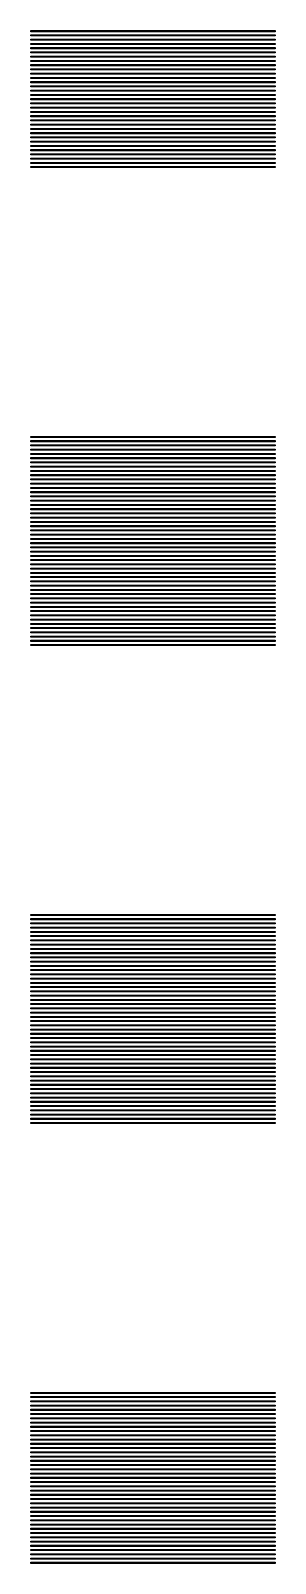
# Model space of a CAD drawing. Extents: x 40 to 187, y -3 to 150.
# Drawn here: x 150.68 to 153.03, y 20.07 to 34.82 of the extents above; entities that cross this region are included whole.
import ezdxf

# ---------------------------------------------------------------- set-up
doc = ezdxf.new("R2010")
doc.units = 0

msp = doc.modelspace()

# ---------------------------------------------------------------- linework, layer by layer
for p, q in [((150.68, 34.8144), (150.68, 34.8246)), ((150.68, 34.8246), (153.032, 34.8246)), ((153.032, 34.8246), (153.032, 34.8144)), ((153.032, 34.8144), (150.68, 34.8144)), ((150.68, 34.7735), (150.68, 34.7837)), ((150.68, 34.7837), (153.032, 34.7837)), ((153.032, 34.7735), (150.68, 34.7735)), ((150.68, 34.7326), (150.68, 34.7428)), ((150.68, 34.7428), (153.032, 34.7428)), ((153.032, 34.7326), (150.68, 34.7326)), ((150.68, 34.6917), (150.68, 34.7019)), ((150.68, 34.7019), (153.032, 34.7019)), ((153.032, 34.6917), (150.68, 34.6917)), ((153.032, 34.7837), (153.032, 34.7735)), ((153.032, 34.7428), (153.032, 34.7326)), ((153.032, 34.7019), (153.032, 34.6917)), ((150.68, 34.6508), (150.68, 34.661)), ((150.68, 34.661), (153.032, 34.661)), ((153.032, 34.6508), (150.68, 34.6508)), ((150.68, 34.6099), (150.68, 34.6201)), ((150.68, 34.6201), (153.032, 34.6201)), ((153.032, 34.6099), (150.68, 34.6099)), ((150.68, 34.569), (150.68, 34.5792)), ((150.68, 34.5792), (153.032, 34.5792)), ((153.032, 34.569), (150.68, 34.569)), ((150.68, 34.5281), (150.68, 34.5383)), ((150.68, 34.5383), (153.032, 34.5383)), ((153.032, 34.661), (153.032, 34.6508)), ((153.032, 34.6201), (153.032, 34.6099)), ((153.032, 34.5792), (153.032, 34.569)), ((153.032, 34.5383), (153.032, 34.5281)), ((153.032, 34.5281), (150.68, 34.5281)), ((150.68, 34.4872), (150.68, 34.4974)), ((150.68, 34.4974), (153.032, 34.4974)), ((153.032, 34.4872), (150.68, 34.4872)), ((150.68, 34.4463), (150.68, 34.4565)), ((150.68, 34.4565), (153.032, 34.4565)), ((153.032, 34.4463), (150.68, 34.4463)), ((150.68, 34.4054), (150.68, 34.4156)), ((150.68, 34.4156), (153.032, 34.4156)), ((153.032, 34.4054), (150.68, 34.4054)), ((153.032, 34.4974), (153.032, 34.4872)), ((153.032, 34.4565), (153.032, 34.4463)), ((153.032, 34.4156), (153.032, 34.4054)), ((150.68, 34.3645), (150.68, 34.3747)), ((150.68, 34.3747), (153.032, 34.3747)), ((153.032, 34.3645), (150.68, 34.3645)), ((150.68, 34.3236), (150.68, 34.3338)), ((150.68, 34.3338), (153.032, 34.3338)), ((153.032, 34.3236), (150.68, 34.3236)), ((150.68, 34.2827), (150.68, 34.2929)), ((150.68, 34.2929), (153.032, 34.2929)), ((153.032, 34.2827), (150.68, 34.2827)), ((150.68, 34.2418), (150.68, 34.252)), ((150.68, 34.252), (153.032, 34.252)), ((153.032, 34.2418), (150.68, 34.2418)), ((153.032, 34.3747), (153.032, 34.3645)), ((153.032, 34.3338), (153.032, 34.3236)), ((153.032, 34.2929), (153.032, 34.2827)), ((153.032, 34.252), (153.032, 34.2418)), ((150.68, 34.2009), (150.68, 34.2111)), ((150.68, 34.2111), (153.032, 34.2111)), ((153.032, 34.2009), (150.68, 34.2009)), ((150.68, 34.16), (150.68, 34.1702)), ((150.68, 34.1702), (153.032, 34.1702)), ((153.032, 34.16), (150.68, 34.16)), ((150.68, 34.119), (150.68, 34.1293)), ((150.68, 34.1293), (153.032, 34.1293)), ((153.032, 34.119), (150.68, 34.119)), ((150.68, 34.0782), (150.68, 34.0884)), ((150.68, 34.0884), (153.032, 34.0884)), ((153.032, 34.2111), (153.032, 34.2009)), ((153.032, 34.1702), (153.032, 34.16)), ((153.032, 34.1293), (153.032, 34.119)), ((153.032, 34.0884), (153.032, 34.0782)), ((153.032, 34.0782), (150.68, 34.0782)), ((150.68, 34.0372), (150.68, 34.0475)), ((150.68, 34.0475), (153.032, 34.0475)), ((153.032, 34.0372), (150.68, 34.0372)), ((150.68, 33.9963), (150.68, 34.0066)), ((150.68, 34.0066), (153.032, 34.0066)), ((153.032, 33.9963), (150.68, 33.9963)), ((150.68, 33.9554), (150.68, 33.9657)), ((150.68, 33.9657), (153.032, 33.9657)), ((153.032, 33.9554), (150.68, 33.9554)), ((153.032, 34.0475), (153.032, 34.0372)), ((153.032, 34.0066), (153.032, 33.9963)), ((153.032, 33.9657), (153.032, 33.9554)), ((150.68, 33.9145), (150.68, 33.9247)), ((150.68, 33.9247), (153.032, 33.9247)), ((153.032, 33.9145), (150.68, 33.9145)), ((150.68, 33.8736), (150.68, 33.8839)), ((150.68, 33.8839), (153.032, 33.8839)), ((153.032, 33.8736), (150.68, 33.8736)), ((150.68, 33.8327), (150.68, 33.8429)), ((150.68, 33.8429), (153.032, 33.8429)), ((153.032, 33.8327), (150.68, 33.8327)), ((150.68, 33.7918), (150.68, 33.802)), ((150.68, 33.802), (153.032, 33.802)), ((153.032, 33.7918), (150.68, 33.7918)), ((153.032, 33.9247), (153.032, 33.9145)), ((153.032, 33.8839), (153.032, 33.8736)), ((153.032, 33.8429), (153.032, 33.8327)), ((153.032, 33.802), (153.032, 33.7918)), ((150.68, 33.7509), (150.68, 33.7611)), ((150.68, 33.7611), (153.032, 33.7611)), ((153.032, 33.7509), (150.68, 33.7509)), ((150.68, 33.71), (150.68, 33.7202)), ((150.68, 33.7202), (153.032, 33.7202)), ((153.032, 33.71), (150.68, 33.71)), ((150.68, 33.6691), (150.68, 33.6793)), ((150.68, 33.6793), (153.032, 33.6793)), ((153.032, 33.6691), (150.68, 33.6691)), ((153.032, 33.7611), (153.032, 33.7509)), ((153.032, 33.7202), (153.032, 33.71)), ((153.032, 33.6793), (153.032, 33.6691)), ((150.68, 33.6282), (150.68, 33.6384)), ((150.68, 33.6384), (153.032, 33.6384)), ((153.032, 33.6282), (150.68, 33.6282)), ((150.68, 33.5873), (150.68, 33.5975)), ((150.68, 33.5975), (153.032, 33.5975)), ((153.032, 33.5873), (150.68, 33.5873)), ((150.68, 33.5464), (150.68, 33.5566)), ((150.68, 33.5566), (153.032, 33.5566)), ((153.032, 33.5464), (150.68, 33.5464)), ((150.68, 33.5055), (150.68, 33.5157)), ((150.68, 33.5157), (153.032, 33.5157)), ((153.032, 33.5055), (150.68, 33.5055)), ((153.032, 33.6384), (153.032, 33.6282)), ((153.032, 33.5975), (153.032, 33.5873)), ((153.032, 33.5566), (153.032, 33.5464)), ((153.032, 33.5157), (153.032, 33.5055)), ((150.68, 30.9081), (150.68, 30.9183)), ((150.68, 30.9183), (153.032, 30.9183)), ((153.032, 30.9081), (150.68, 30.9081)), ((150.68, 30.8672), (150.68, 30.8774)), ((150.68, 30.8774), (153.032, 30.8774)), ((153.032, 30.8672), (150.68, 30.8672)), ((153.032, 30.9183), (153.032, 30.9081)), ((153.032, 30.8774), (153.032, 30.8672)), ((150.68, 30.8263), (150.68, 30.8365)), ((150.68, 30.8365), (153.032, 30.8365)), ((153.032, 30.8263), (150.68, 30.8263)), ((150.68, 30.7854), (150.68, 30.7956)), ((150.68, 30.7956), (153.032, 30.7956)), ((153.032, 30.7854), (150.68, 30.7854)), ((150.68, 30.7444), (150.68, 30.7547)), ((150.68, 30.7547), (153.032, 30.7547)), ((153.032, 30.7444), (150.68, 30.7444)), ((150.68, 30.7036), (150.68, 30.7138)), ((150.68, 30.7138), (153.032, 30.7138)), ((153.032, 30.7036), (150.68, 30.7036)), ((153.032, 30.8365), (153.032, 30.8263)), ((153.032, 30.7956), (153.032, 30.7854)), ((153.032, 30.7547), (153.032, 30.7444)), ((153.032, 30.7138), (153.032, 30.7036)), ((150.68, 30.6626), (150.68, 30.6729)), ((150.68, 30.6729), (153.032, 30.6729)), ((153.032, 30.6626), (150.68, 30.6626)), ((150.68, 30.6217), (150.68, 30.632)), ((150.68, 30.632), (153.032, 30.632)), ((153.032, 30.6217), (150.68, 30.6217)), ((150.68, 30.5808), (150.68, 30.5911)), ((150.68, 30.5911), (153.032, 30.5911)), ((153.032, 30.5808), (150.68, 30.5808)), ((150.68, 30.5399), (150.68, 30.5502)), ((150.68, 30.5502), (153.032, 30.5502)), ((153.032, 30.6729), (153.032, 30.6626)), ((153.032, 30.632), (153.032, 30.6217)), ((153.032, 30.5911), (153.032, 30.5808)), ((153.032, 30.5502), (153.032, 30.5399)), ((153.032, 30.5399), (150.68, 30.5399)), ((150.68, 30.499), (150.68, 30.5093)), ((150.68, 30.5093), (153.032, 30.5093)), ((153.032, 30.499), (150.68, 30.499)), ((150.68, 30.4581), (150.68, 30.4684)), ((150.68, 30.4684), (153.032, 30.4684)), ((153.032, 30.4581), (150.68, 30.4581)), ((150.68, 30.4172), (150.68, 30.4274)), ((150.68, 30.4274), (153.032, 30.4274)), ((153.032, 30.4172), (150.68, 30.4172)), ((153.032, 30.5093), (153.032, 30.499)), ((153.032, 30.4684), (153.032, 30.4581)), ((153.032, 30.4274), (153.032, 30.4172)), ((150.68, 30.3763), (150.68, 30.3866)), ((150.68, 30.3866), (153.032, 30.3866)), ((153.032, 30.3763), (150.68, 30.3763)), ((150.68, 30.3354), (150.68, 30.3456)), ((150.68, 30.3456), (153.032, 30.3456)), ((153.032, 30.3354), (150.68, 30.3354)), ((150.68, 30.2945), (150.68, 30.3047)), ((150.68, 30.3047), (153.032, 30.3047)), ((153.032, 30.2945), (150.68, 30.2945)), ((150.68, 30.2536), (150.68, 30.2638)), ((150.68, 30.2638), (153.032, 30.2638)), ((153.032, 30.2536), (150.68, 30.2536)), ((153.032, 30.3866), (153.032, 30.3763)), ((153.032, 30.3456), (153.032, 30.3354)), ((153.032, 30.3047), (153.032, 30.2945)), ((153.032, 30.2638), (153.032, 30.2536)), ((150.68, 30.2127), (150.68, 30.2229)), ((150.68, 30.2229), (153.032, 30.2229)), ((153.032, 30.2127), (150.68, 30.2127)), ((150.68, 30.1718), (150.68, 30.182)), ((150.68, 30.182), (153.032, 30.182)), ((153.032, 30.1718), (150.68, 30.1718)), ((150.68, 30.1309), (150.68, 30.1411)), ((150.68, 30.1411), (153.032, 30.1411)), ((153.032, 30.1309), (150.68, 30.1309)), ((153.032, 30.2229), (153.032, 30.2127)), ((153.032, 30.182), (153.032, 30.1718)), ((153.032, 30.1411), (153.032, 30.1309)), ((150.68, 30.09), (150.68, 30.1002)), ((150.68, 30.1002), (153.032, 30.1002)), ((153.032, 30.09), (150.68, 30.09)), ((150.68, 30.0491), (150.68, 30.0593)), ((150.68, 30.0593), (153.032, 30.0593)), ((153.032, 30.0491), (150.68, 30.0491)), ((150.68, 30.0082), (150.68, 30.0184)), ((150.68, 30.0184), (153.032, 30.0184)), ((153.032, 30.0082), (150.68, 30.0082)), ((150.68, 29.9673), (150.68, 29.9775)), ((150.68, 29.9775), (153.032, 29.9775)), ((153.032, 29.9673), (150.68, 29.9673)), ((153.032, 30.1002), (153.032, 30.09)), ((153.032, 30.0593), (153.032, 30.0491)), ((153.032, 30.0184), (153.032, 30.0082)), ((153.032, 29.9775), (153.032, 29.9673)), ((150.68, 29.9264), (150.68, 29.9366)), ((150.68, 29.9366), (153.032, 29.9366)), ((153.032, 29.9264), (150.68, 29.9264)), ((150.68, 29.8855), (150.68, 29.8957)), ((150.68, 29.8957), (153.032, 29.8957)), ((153.032, 29.8855), (150.68, 29.8855)), ((150.68, 29.8446), (150.68, 29.8548)), ((150.68, 29.8548), (153.032, 29.8548)), ((153.032, 29.8446), (150.68, 29.8446)), ((150.68, 29.8037), (150.68, 29.8139)), ((150.68, 29.8139), (153.032, 29.8139)), ((153.032, 29.9366), (153.032, 29.9264)), ((153.032, 29.8957), (153.032, 29.8855)), ((153.032, 29.8548), (153.032, 29.8446)), ((153.032, 29.8139), (153.032, 29.8037)), ((153.032, 29.8037), (150.68, 29.8037)), ((150.68, 29.7628), (150.68, 29.773)), ((150.68, 29.773), (153.032, 29.773)), ((153.032, 29.7628), (150.68, 29.7628)), ((150.68, 29.7219), (150.68, 29.7321)), ((150.68, 29.7321), (153.032, 29.7321)), ((153.032, 29.7219), (150.68, 29.7219)), ((150.68, 29.681), (150.68, 29.6912)), ((150.68, 29.6912), (153.032, 29.6912)), ((153.032, 29.681), (150.68, 29.681)), ((153.032, 29.773), (153.032, 29.7628)), ((153.032, 29.7321), (153.032, 29.7219)), ((153.032, 29.6912), (153.032, 29.681)), ((150.68, 29.6401), (150.68, 29.6503)), ((150.68, 29.6503), (153.032, 29.6503)), ((153.032, 29.6401), (150.68, 29.6401)), ((150.68, 29.5992), (150.68, 29.6094)), ((150.68, 29.6094), (153.032, 29.6094)), ((153.032, 29.5992), (150.68, 29.5992)), ((150.68, 29.5583), (150.68, 29.5685)), ((150.68, 29.5685), (153.032, 29.5685)), ((153.032, 29.5583), (150.68, 29.5583)), ((150.68, 29.5173), (150.68, 29.5276)), ((150.68, 29.5276), (153.032, 29.5276)), ((153.032, 29.5173), (150.68, 29.5173)), ((153.032, 29.6503), (153.032, 29.6401)), ((153.032, 29.6094), (153.032, 29.5992)), ((153.032, 29.5685), (153.032, 29.5583)), ((153.032, 29.5276), (153.032, 29.5173)), ((150.68, 29.4765), (150.68, 29.4867)), ((150.68, 29.4867), (153.032, 29.4867)), ((153.032, 29.4765), (150.68, 29.4765)), ((150.68, 29.4355), (150.68, 29.4458)), ((150.68, 29.4458), (153.032, 29.4458)), ((153.032, 29.4355), (150.68, 29.4355)), ((150.68, 29.3946), (150.68, 29.4049)), ((150.68, 29.4049), (153.032, 29.4049)), ((153.032, 29.3946), (150.68, 29.3946)), ((153.032, 29.4867), (153.032, 29.4765)), ((153.032, 29.4458), (153.032, 29.4355)), ((153.032, 29.4049), (153.032, 29.3946)), ((150.68, 29.3537), (150.68, 29.364)), ((150.68, 29.364), (153.032, 29.364)), ((153.032, 29.3537), (150.68, 29.3537)), ((150.68, 29.3128), (150.68, 29.323)), ((150.68, 29.323), (153.032, 29.323)), ((153.032, 29.3128), (150.68, 29.3128)), ((150.68, 29.2719), (150.68, 29.2822)), ((150.68, 29.2822), (153.032, 29.2822)), ((153.032, 29.2719), (150.68, 29.2719)), ((150.68, 29.231), (150.68, 29.2412)), ((150.68, 29.2412), (153.032, 29.2412)), ((153.032, 29.231), (150.68, 29.231)), ((153.032, 29.364), (153.032, 29.3537)), ((153.032, 29.323), (153.032, 29.3128)), ((153.032, 29.2822), (153.032, 29.2719)), ((153.032, 29.2412), (153.032, 29.231)), ((150.68, 29.1901), (150.68, 29.2003)), ((150.68, 29.2003), (153.032, 29.2003)), ((153.032, 29.1901), (150.68, 29.1901)), ((150.68, 29.1492), (150.68, 29.1594)), ((150.68, 29.1594), (153.032, 29.1594)), ((153.032, 29.1492), (150.68, 29.1492)), ((150.68, 29.1083), (150.68, 29.1185)), ((150.68, 29.1185), (153.032, 29.1185)), ((153.032, 29.1083), (150.68, 29.1083)), ((150.68, 29.0674), (150.68, 29.0776)), ((150.68, 29.0776), (153.032, 29.0776)), ((153.032, 29.2003), (153.032, 29.1901)), ((153.032, 29.1594), (153.032, 29.1492)), ((153.032, 29.1185), (153.032, 29.1083)), ((153.032, 29.0776), (153.032, 29.0674)), ((153.032, 29.0674), (150.68, 29.0674)), ((150.68, 29.0265), (150.68, 29.0367)), ((150.68, 29.0367), (153.032, 29.0367)), ((153.032, 29.0265), (150.68, 29.0265)), ((150.68, 28.9856), (150.68, 28.9958)), ((150.68, 28.9958), (153.032, 28.9958)), ((153.032, 28.9856), (150.68, 28.9856)), ((150.68, 28.9447), (150.68, 28.9549)), ((150.68, 28.9549), (153.032, 28.9549)), ((153.032, 28.9447), (150.68, 28.9447)), ((153.032, 29.0367), (153.032, 29.0265)), ((153.032, 28.9958), (153.032, 28.9856)), ((153.032, 28.9549), (153.032, 28.9447)), ((150.68, 28.9038), (150.68, 28.914)), ((150.68, 28.914), (153.032, 28.914)), ((153.032, 28.9038), (150.68, 28.9038)), ((153.032, 28.914), (153.032, 28.9038)), ((150.68, 26.3064), (150.68, 26.3166)), ((150.68, 26.3166), (153.032, 26.3166)), ((153.032, 26.3064), (150.68, 26.3064)), ((150.68, 26.2655), (150.68, 26.2757)), ((150.68, 26.2757), (153.032, 26.2757)), ((153.032, 26.3166), (153.032, 26.3064)), ((153.032, 26.2757), (153.032, 26.2655)), ((153.032, 26.2655), (150.68, 26.2655)), ((150.68, 26.2246), (150.68, 26.2348)), ((150.68, 26.2348), (153.032, 26.2348)), ((153.032, 26.2246), (150.68, 26.2246)), ((150.68, 26.1837), (150.68, 26.1939)), ((150.68, 26.1939), (153.032, 26.1939)), ((153.032, 26.1837), (150.68, 26.1837)), ((150.68, 26.1427), (150.68, 26.153)), ((150.68, 26.153), (153.032, 26.153)), ((153.032, 26.1427), (150.68, 26.1427)), ((153.032, 26.2348), (153.032, 26.2246)), ((153.032, 26.1939), (153.032, 26.1837)), ((153.032, 26.153), (153.032, 26.1427)), ((150.68, 26.1019), (150.68, 26.1121)), ((150.68, 26.1121), (153.032, 26.1121)), ((153.032, 26.1019), (150.68, 26.1019)), ((150.68, 26.0609), (150.68, 26.0712)), ((150.68, 26.0712), (153.032, 26.0712)), ((153.032, 26.0609), (150.68, 26.0609)), ((150.68, 26.02), (150.68, 26.0303)), ((150.68, 26.0303), (153.032, 26.0303)), ((153.032, 26.02), (150.68, 26.02)), ((150.68, 25.9791), (150.68, 25.9894)), ((150.68, 25.9894), (153.032, 25.9894)), ((153.032, 25.9791), (150.68, 25.9791)), ((153.032, 26.1121), (153.032, 26.1019)), ((153.032, 26.0712), (153.032, 26.0609)), ((153.032, 26.0303), (153.032, 26.02)), ((153.032, 25.9894), (153.032, 25.9791)), ((150.68, 25.9382), (150.68, 25.9485)), ((150.68, 25.9485), (153.032, 25.9485)), ((153.032, 25.9382), (150.68, 25.9382)), ((150.68, 25.8973), (150.68, 25.9076)), ((150.68, 25.9076), (153.032, 25.9076)), ((153.032, 25.8973), (150.68, 25.8973)), ((150.68, 25.8564), (150.68, 25.8667)), ((150.68, 25.8667), (153.032, 25.8667)), ((153.032, 25.8564), (150.68, 25.8564)), ((150.68, 25.8155), (150.68, 25.8257)), ((150.68, 25.8257), (153.032, 25.8257)), ((153.032, 25.9485), (153.032, 25.9382)), ((153.032, 25.9076), (153.032, 25.8973)), ((153.032, 25.8667), (153.032, 25.8564)), ((153.032, 25.8257), (153.032, 25.8155)), ((153.032, 25.8155), (150.68, 25.8155)), ((150.68, 25.7746), (150.68, 25.7849)), ((150.68, 25.7849), (153.032, 25.7849)), ((153.032, 25.7746), (150.68, 25.7746)), ((150.68, 25.7337), (150.68, 25.7439)), ((150.68, 25.7439), (153.032, 25.7439)), ((153.032, 25.7337), (150.68, 25.7337)), ((150.68, 25.6928), (150.68, 25.703)), ((150.68, 25.703), (153.032, 25.703)), ((153.032, 25.6928), (150.68, 25.6928)), ((153.032, 25.7849), (153.032, 25.7746)), ((153.032, 25.7439), (153.032, 25.7337)), ((153.032, 25.703), (153.032, 25.6928)), ((150.68, 25.6519), (150.68, 25.6621)), ((150.68, 25.6621), (153.032, 25.6621)), ((153.032, 25.6519), (150.68, 25.6519)), ((150.68, 25.611), (150.68, 25.6212)), ((150.68, 25.6212), (153.032, 25.6212)), ((153.032, 25.611), (150.68, 25.611)), ((150.68, 25.5701), (150.68, 25.5803)), ((150.68, 25.5803), (153.032, 25.5803)), ((153.032, 25.5701), (150.68, 25.5701)), ((150.68, 25.5292), (150.68, 25.5394)), ((150.68, 25.5394), (153.032, 25.5394)), ((153.032, 25.5292), (150.68, 25.5292)), ((153.032, 25.6621), (153.032, 25.6519)), ((153.032, 25.6212), (153.032, 25.611)), ((153.032, 25.5803), (153.032, 25.5701)), ((153.032, 25.5394), (153.032, 25.5292)), ((150.68, 25.4883), (150.68, 25.4985)), ((150.68, 25.4985), (153.032, 25.4985)), ((153.032, 25.4883), (150.68, 25.4883)), ((150.68, 25.4474), (150.68, 25.4576)), ((150.68, 25.4576), (153.032, 25.4576)), ((153.032, 25.4474), (150.68, 25.4474)), ((150.68, 25.4065), (150.68, 25.4167)), ((150.68, 25.4167), (153.032, 25.4167)), ((153.032, 25.4065), (150.68, 25.4065)), ((153.032, 25.4985), (153.032, 25.4883)), ((153.032, 25.4576), (153.032, 25.4474)), ((153.032, 25.4167), (153.032, 25.4065)), ((150.68, 25.3656), (150.68, 25.3758)), ((150.68, 25.3758), (153.032, 25.3758)), ((153.032, 25.3656), (150.68, 25.3656)), ((150.68, 25.3247), (150.68, 25.3349)), ((150.68, 25.3349), (153.032, 25.3349)), ((153.032, 25.3247), (150.68, 25.3247)), ((150.68, 25.2838), (150.68, 25.294)), ((150.68, 25.294), (153.032, 25.294)), ((153.032, 25.2838), (150.68, 25.2838)), ((150.68, 25.2429), (150.68, 25.2531)), ((150.68, 25.2531), (153.032, 25.2531)), ((153.032, 25.2429), (150.68, 25.2429)), ((153.032, 25.3758), (153.032, 25.3656)), ((153.032, 25.3349), (153.032, 25.3247)), ((153.032, 25.294), (153.032, 25.2838)), ((153.032, 25.2531), (153.032, 25.2429)), ((150.68, 25.202), (150.68, 25.2122)), ((150.68, 25.2122), (153.032, 25.2122)), ((153.032, 25.202), (150.68, 25.202)), ((150.68, 25.1611), (150.68, 25.1713)), ((150.68, 25.1713), (153.032, 25.1713)), ((153.032, 25.1611), (150.68, 25.1611)), ((150.68, 25.1202), (150.68, 25.1304)), ((150.68, 25.1304), (153.032, 25.1304)), ((153.032, 25.1202), (150.68, 25.1202)), ((150.68, 25.0793), (150.68, 25.0895)), ((150.68, 25.0895), (153.032, 25.0895)), ((153.032, 25.2122), (153.032, 25.202)), ((153.032, 25.1713), (153.032, 25.1611)), ((153.032, 25.1304), (153.032, 25.1202)), ((153.032, 25.0895), (153.032, 25.0793)), ((153.032, 25.0793), (150.68, 25.0793)), ((150.68, 25.0384), (150.68, 25.0486)), ((150.68, 25.0486), (153.032, 25.0486)), ((153.032, 25.0384), (150.68, 25.0384)), ((150.68, 24.9975), (150.68, 25.0077)), ((150.68, 25.0077), (153.032, 25.0077)), ((153.032, 24.9975), (150.68, 24.9975)), ((150.68, 24.9566), (150.68, 24.9668)), ((150.68, 24.9668), (153.032, 24.9668)), ((153.032, 24.9566), (150.68, 24.9566)), ((153.032, 25.0486), (153.032, 25.0384)), ((153.032, 25.0077), (153.032, 24.9975)), ((153.032, 24.9668), (153.032, 24.9566)), ((150.68, 24.9156), (150.68, 24.9259)), ((150.68, 24.9259), (153.032, 24.9259)), ((153.032, 24.9156), (150.68, 24.9156)), ((150.68, 24.8748), (150.68, 24.885)), ((150.68, 24.885), (153.032, 24.885)), ((153.032, 24.8748), (150.68, 24.8748)), ((150.68, 24.8338), (150.68, 24.8441)), ((150.68, 24.8441), (153.032, 24.8441)), ((153.032, 24.8338), (150.68, 24.8338)), ((150.68, 24.7929), (150.68, 24.8032)), ((150.68, 24.8032), (153.032, 24.8032)), ((153.032, 24.7929), (150.68, 24.7929)), ((153.032, 24.9259), (153.032, 24.9156)), ((153.032, 24.885), (153.032, 24.8748)), ((153.032, 24.8441), (153.032, 24.8338)), ((153.032, 24.8032), (153.032, 24.7929)), ((150.68, 24.752), (150.68, 24.7623)), ((150.68, 24.7623), (153.032, 24.7623)), ((153.032, 24.752), (150.68, 24.752)), ((150.68, 24.7111), (150.68, 24.7213)), ((150.68, 24.7213), (153.032, 24.7213)), ((153.032, 24.7111), (150.68, 24.7111)), ((150.68, 24.6702), (150.68, 24.6805)), ((150.68, 24.6805), (153.032, 24.6805)), ((153.032, 24.6702), (150.68, 24.6702)), ((153.032, 24.7623), (153.032, 24.752)), ((153.032, 24.7213), (153.032, 24.7111)), ((153.032, 24.6805), (153.032, 24.6702)), ((150.68, 24.6293), (150.68, 24.6395)), ((150.68, 24.6395), (153.032, 24.6395)), ((153.032, 24.6293), (150.68, 24.6293)), ((150.68, 24.5884), (150.68, 24.5986)), ((150.68, 24.5986), (153.032, 24.5986)), ((153.032, 24.5884), (150.68, 24.5884)), ((150.68, 24.5475), (150.68, 24.5577)), ((150.68, 24.5577), (153.032, 24.5577)), ((153.032, 24.5475), (150.68, 24.5475)), ((150.68, 24.5066), (150.68, 24.5168)), ((150.68, 24.5168), (153.032, 24.5168)), ((153.032, 24.5066), (150.68, 24.5066)), ((153.032, 24.6395), (153.032, 24.6293)), ((153.032, 24.5986), (153.032, 24.5884)), ((153.032, 24.5577), (153.032, 24.5475)), ((153.032, 24.5168), (153.032, 24.5066)), ((150.68, 24.4657), (150.68, 24.4759)), ((150.68, 24.4759), (153.032, 24.4759)), ((153.032, 24.4657), (150.68, 24.4657)), ((150.68, 24.4248), (150.68, 24.435)), ((150.68, 24.435), (153.032, 24.435)), ((153.032, 24.4248), (150.68, 24.4248)), ((150.68, 24.3839), (150.68, 24.3941)), ((150.68, 24.3941), (153.032, 24.3941)), ((153.032, 24.3839), (150.68, 24.3839)), ((150.68, 24.343), (150.68, 24.3532)), ((150.68, 24.3532), (153.032, 24.3532)), ((153.032, 24.4759), (153.032, 24.4657)), ((153.032, 24.435), (153.032, 24.4248)), ((153.032, 24.3941), (153.032, 24.3839)), ((153.032, 24.3532), (153.032, 24.343)), ((153.032, 24.343), (150.68, 24.343)), ((150.68, 24.3021), (150.68, 24.3123)), ((150.68, 24.3123), (153.032, 24.3123)), ((153.032, 24.3021), (150.68, 24.3021)), ((153.032, 24.3123), (153.032, 24.3021)), ((150.68, 21.7047), (150.68, 21.7149)), ((150.68, 21.7149), (153.032, 21.7149)), ((153.032, 21.7047), (150.68, 21.7047)), ((153.032, 21.7149), (153.032, 21.7047)), ((150.68, 21.6638), (150.68, 21.674)), ((150.68, 21.674), (153.032, 21.674)), ((153.032, 21.6638), (150.68, 21.6638)), ((150.68, 21.6229), (150.68, 21.6331)), ((150.68, 21.6331), (153.032, 21.6331)), ((153.032, 21.6229), (150.68, 21.6229)), ((150.68, 21.582), (150.68, 21.5922)), ((150.68, 21.5922), (153.032, 21.5922)), ((153.032, 21.582), (150.68, 21.582)), ((150.68, 21.541), (150.68, 21.5513)), ((150.68, 21.5513), (153.032, 21.5513)), ((153.032, 21.674), (153.032, 21.6638)), ((153.032, 21.6331), (153.032, 21.6229)), ((153.032, 21.5922), (153.032, 21.582)), ((153.032, 21.5513), (153.032, 21.541)), ((153.032, 21.541), (150.68, 21.541)), ((150.68, 21.5002), (150.68, 21.5104)), ((150.68, 21.5104), (153.032, 21.5104)), ((153.032, 21.5002), (150.68, 21.5002)), ((150.68, 21.4592), (150.68, 21.4695)), ((150.68, 21.4695), (153.032, 21.4695)), ((153.032, 21.4592), (150.68, 21.4592)), ((150.68, 21.4183), (150.68, 21.4286)), ((150.68, 21.4286), (153.032, 21.4286)), ((153.032, 21.4183), (150.68, 21.4183)), ((153.032, 21.5104), (153.032, 21.5002)), ((153.032, 21.4695), (153.032, 21.4592)), ((153.032, 21.4286), (153.032, 21.4183)), ((150.68, 21.3774), (150.68, 21.3877)), ((150.68, 21.3877), (153.032, 21.3877)), ((153.032, 21.3774), (150.68, 21.3774)), ((150.68, 21.3365), (150.68, 21.3468)), ((150.68, 21.3468), (153.032, 21.3468)), ((153.032, 21.3365), (150.68, 21.3365)), ((150.68, 21.2956), (150.68, 21.3058)), ((150.68, 21.3058), (153.032, 21.3058)), ((153.032, 21.2956), (150.68, 21.2956)), ((150.68, 21.2547), (150.68, 21.265)), ((150.68, 21.265), (153.032, 21.265)), ((153.032, 21.2547), (150.68, 21.2547)), ((153.032, 21.3877), (153.032, 21.3774)), ((153.032, 21.3468), (153.032, 21.3365)), ((153.032, 21.3058), (153.032, 21.2956)), ((153.032, 21.265), (153.032, 21.2547)), ((150.68, 21.2138), (150.68, 21.224)), ((150.68, 21.224), (153.032, 21.224)), ((153.032, 21.2138), (150.68, 21.2138)), ((150.68, 21.1729), (150.68, 21.1832)), ((150.68, 21.1832), (153.032, 21.1832)), ((153.032, 21.1729), (150.68, 21.1729)), ((150.68, 21.132), (150.68, 21.1422)), ((150.68, 21.1422), (153.032, 21.1422)), ((153.032, 21.132), (150.68, 21.132)), ((150.68, 21.0911), (150.68, 21.1013)), ((150.68, 21.1013), (153.032, 21.1013)), ((153.032, 21.224), (153.032, 21.2138)), ((153.032, 21.1832), (153.032, 21.1729)), ((153.032, 21.1422), (153.032, 21.132)), ((153.032, 21.1013), (153.032, 21.0911)), ((153.032, 21.0911), (150.68, 21.0911)), ((150.68, 21.0502), (150.68, 21.0604)), ((150.68, 21.0604), (153.032, 21.0604)), ((153.032, 21.0502), (150.68, 21.0502)), ((150.68, 21.0093), (150.68, 21.0195)), ((150.68, 21.0195), (153.032, 21.0195)), ((153.032, 21.0093), (150.68, 21.0093)), ((150.68, 20.9684), (150.68, 20.9786)), ((150.68, 20.9786), (153.032, 20.9786)), ((153.032, 20.9684), (150.68, 20.9684)), ((153.032, 21.0604), (153.032, 21.0502)), ((153.032, 21.0195), (153.032, 21.0093)), ((153.032, 20.9786), (153.032, 20.9684)), ((150.68, 20.9275), (150.68, 20.9377)), ((150.68, 20.9377), (153.032, 20.9377)), ((153.032, 20.9275), (150.68, 20.9275)), ((150.68, 20.8866), (150.68, 20.8968)), ((150.68, 20.8968), (153.032, 20.8968)), ((153.032, 20.8866), (150.68, 20.8866)), ((150.68, 20.8457), (150.68, 20.8559)), ((150.68, 20.8559), (153.032, 20.8559)), ((153.032, 20.8457), (150.68, 20.8457)), ((150.68, 20.8048), (150.68, 20.815)), ((150.68, 20.815), (153.032, 20.815)), ((153.032, 20.9377), (153.032, 20.9275)), ((153.032, 20.8968), (153.032, 20.8866)), ((153.032, 20.8559), (153.032, 20.8457)), ((153.032, 20.815), (153.032, 20.8048)), ((153.032, 20.8048), (150.68, 20.8048)), ((150.68, 20.7639), (150.68, 20.7741)), ((150.68, 20.7741), (153.032, 20.7741)), ((153.032, 20.7639), (150.68, 20.7639)), ((150.68, 20.723), (150.68, 20.7332)), ((150.68, 20.7332), (153.032, 20.7332)), ((153.032, 20.723), (150.68, 20.723)), ((150.68, 20.6821), (150.68, 20.6923)), ((150.68, 20.6923), (153.032, 20.6923)), ((153.032, 20.6821), (150.68, 20.6821)), ((153.032, 20.7741), (153.032, 20.7639)), ((153.032, 20.7332), (153.032, 20.723)), ((153.032, 20.6923), (153.032, 20.6821)), ((150.68, 20.6412), (150.68, 20.6514)), ((150.68, 20.6514), (153.032, 20.6514)), ((153.032, 20.6412), (150.68, 20.6412)), ((150.68, 20.6003), (150.68, 20.6105)), ((150.68, 20.6105), (153.032, 20.6105)), ((153.032, 20.6003), (150.68, 20.6003)), ((150.68, 20.5594), (150.68, 20.5696)), ((150.68, 20.5696), (153.032, 20.5696)), ((153.032, 20.5594), (150.68, 20.5594)), ((150.68, 20.5185), (150.68, 20.5287)), ((150.68, 20.5287), (153.032, 20.5287)), ((153.032, 20.5185), (150.68, 20.5185)), ((153.032, 20.6514), (153.032, 20.6412)), ((153.032, 20.6105), (153.032, 20.6003)), ((153.032, 20.5696), (153.032, 20.5594)), ((153.032, 20.5287), (153.032, 20.5185)), ((150.68, 20.4776), (150.68, 20.4878)), ((150.68, 20.4878), (153.032, 20.4878)), ((153.032, 20.4776), (150.68, 20.4776)), ((150.68, 20.4367), (150.68, 20.4469)), ((150.68, 20.4469), (153.032, 20.4469)), ((153.032, 20.4367), (150.68, 20.4367)), ((150.68, 20.3958), (150.68, 20.406)), ((150.68, 20.406), (153.032, 20.406)), ((153.032, 20.3958), (150.68, 20.3958)), ((150.68, 20.3549), (150.68, 20.3651)), ((150.68, 20.3651), (153.032, 20.3651)), ((153.032, 20.4878), (153.032, 20.4776)), ((153.032, 20.4469), (153.032, 20.4367)), ((153.032, 20.406), (153.032, 20.3958)), ((153.032, 20.3651), (153.032, 20.3549)), ((153.032, 20.3549), (150.68, 20.3549)), ((150.68, 20.3139), (150.68, 20.3242)), ((150.68, 20.3242), (153.032, 20.3242)), ((153.032, 20.3139), (150.68, 20.3139)), ((150.68, 20.2731), (150.68, 20.2833)), ((150.68, 20.2833), (153.032, 20.2833)), ((153.032, 20.2731), (150.68, 20.2731)), ((150.68, 20.2321), (150.68, 20.2424)), ((150.68, 20.2424), (153.032, 20.2424)), ((153.032, 20.2321), (150.68, 20.2321)), ((153.032, 20.3242), (153.032, 20.3139)), ((153.032, 20.2833), (153.032, 20.2731)), ((153.032, 20.2424), (153.032, 20.2321)), ((150.68, 20.1912), (150.68, 20.2015)), ((150.68, 20.2015), (153.032, 20.2015)), ((153.032, 20.1912), (150.68, 20.1912)), ((150.68, 20.1503), (150.68, 20.1606)), ((150.68, 20.1606), (153.032, 20.1606)), ((153.032, 20.1503), (150.68, 20.1503)), ((150.68, 20.1094), (150.68, 20.1196)), ((150.68, 20.1196), (153.032, 20.1196)), ((153.032, 20.1094), (150.68, 20.1094)), ((150.68, 20.0685), (150.68, 20.0788)), ((150.68, 20.0788), (153.032, 20.0788)), ((153.032, 20.0685), (150.68, 20.0685)), ((153.032, 20.2015), (153.032, 20.1912)), ((153.032, 20.1606), (153.032, 20.1503)), ((153.032, 20.1196), (153.032, 20.1094)), ((153.032, 20.0788), (153.032, 20.0685))]:
    msp.add_line(p, q)

doc.saveas('drawing.dxf')
